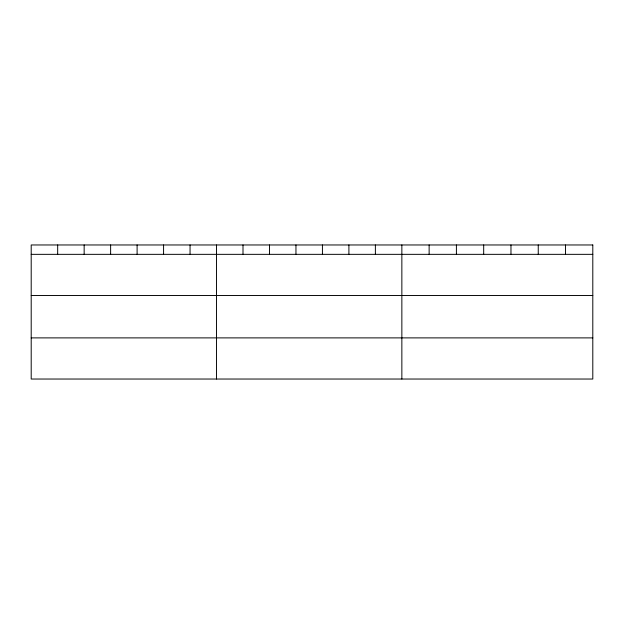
<?xml version="1.0" encoding="UTF-8"?>
<svg xmlns="http://www.w3.org/2000/svg" width="624" height="624" viewBox="0 0 624 624"><rect width="100%" height="100%" fill="white"/><g stroke="black" fill="none" stroke-linecap="round" stroke-linejoin="round"><path stroke-width="0.94" d="M31.2 254.342L592.8 254.342M31.2 295.495L592.8 295.495M31.2 337.888L592.8 337.888M565.523 244.967L565.523 254.342M538.247 244.967L538.247 254.342M510.97 244.967L510.97 254.342M483.686 244.967L483.686 254.342M456.409 244.967L456.409 254.342M429.133 244.967L429.133 254.342M401.856 244.967L401.856 379.033M375.383 244.967L375.383 254.342M348.902 244.967L348.902 254.342M322.429 244.967L322.429 254.342M295.955 244.967L295.955 254.342M269.482 244.967L269.482 254.342M243.001 244.967L243.001 254.342M216.528 244.967L216.528 379.033M190.055 244.967L190.055 254.342M163.574 244.967L163.574 254.342M137.101 244.967L137.101 254.342M110.627 244.967L110.627 254.342M84.154 244.967L84.154 254.342M57.673 244.967L57.673 254.342M592.8 244.967L31.2 244.967L31.2 379.033L592.8 379.033L592.8 244.967"/></g></svg>
